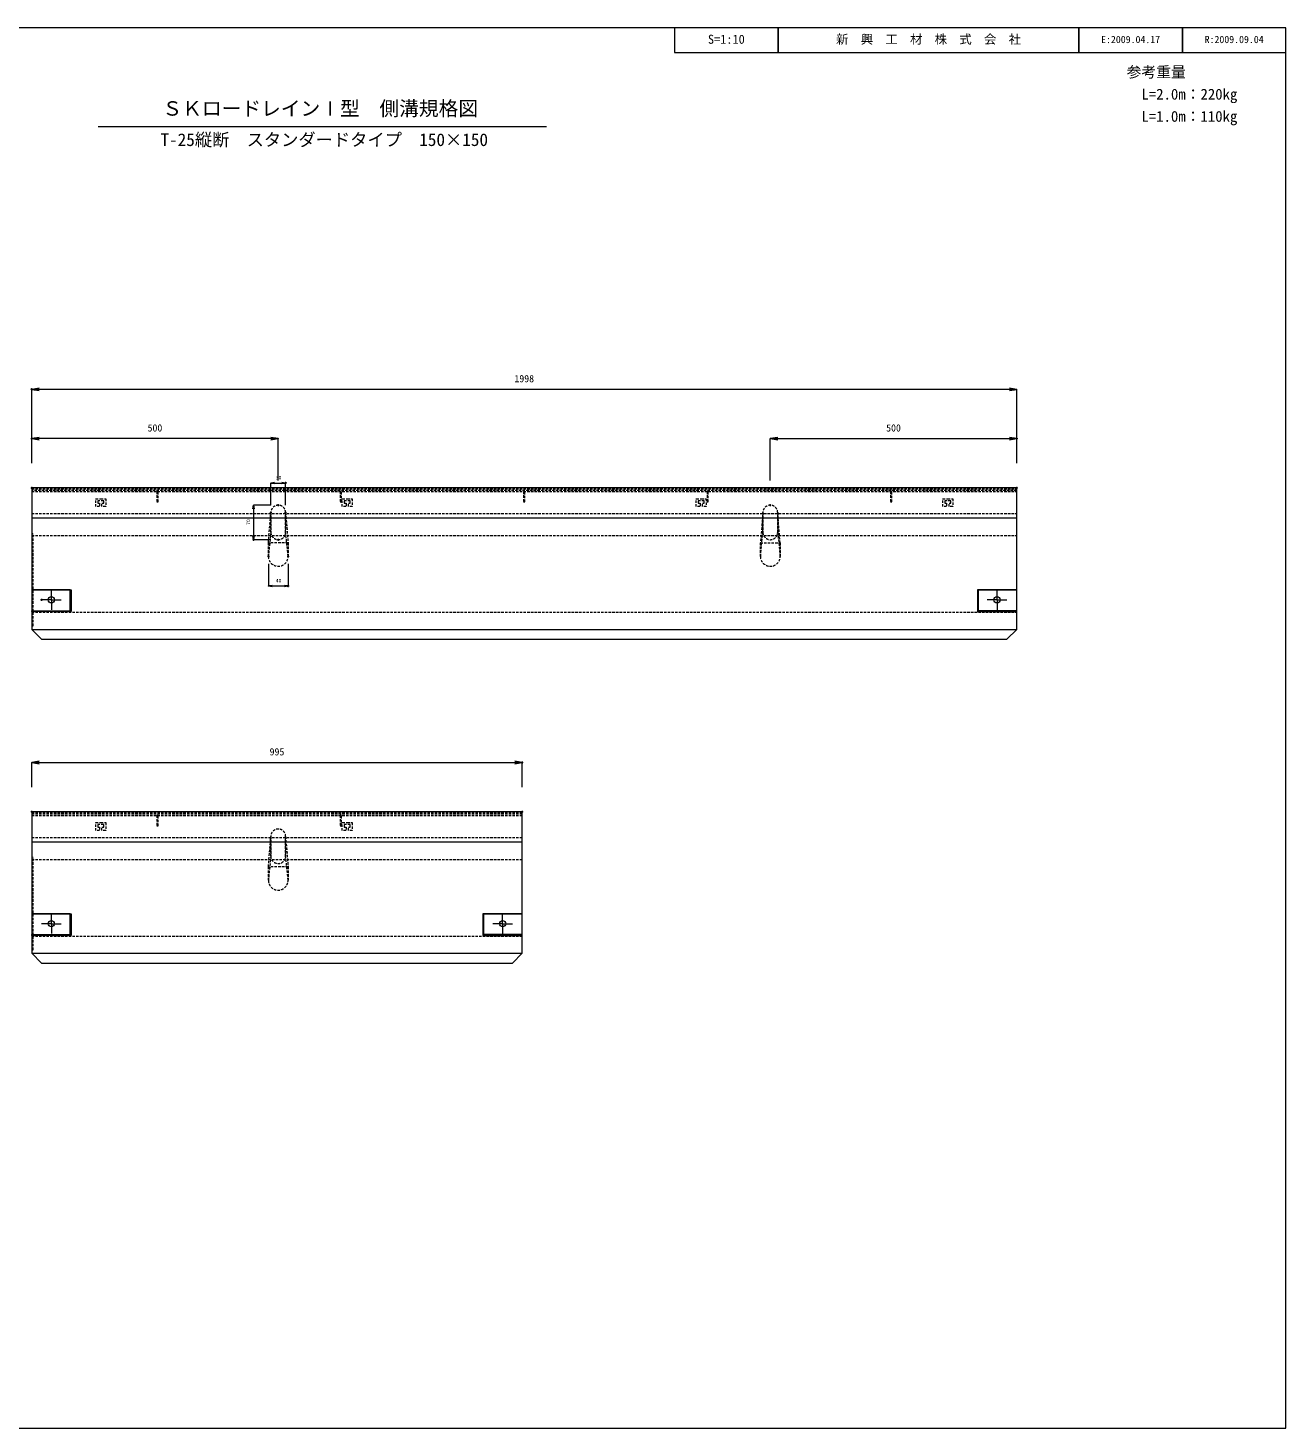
# Model space of a CAD drawing. Units: millimetres, scale not verified. Extents: x -1945 to 1945, y -1420 to 1420.
# Drawn here: x -607 to 1945, y -1420 to 1420 of the extents above; entities that cross this region are included whole.
import ezdxf
from ezdxf.enums import TextEntityAlignment as Align

# ---------------------------------------------------------------- set-up
doc = ezdxf.new("R2010")
doc.units = ezdxf.units.MM
doc.header["$LTSCALE"] = 10
doc.header["$PDMODE"] = 32
doc.header["$PDSIZE"] = 2
doc.linetypes.add('USER1', pattern=[0.75, 0.5, -0.25])
doc.layers.add('0-0_0', color=7, linetype='Continuous')
doc.layers.add('0-3_DEFPOINTS', color=7, linetype='Continuous')
for name, color, linetype, lineweight in [('0-1_TITLE', 7, 'Continuous', 18), ('0-2_SUNPO_S10', 3, 'Continuous', 18), ('0-4_KIJUN', 7, 'Continuous', 18), ('0-7_WWAY', 7, 'USER1', 18), ('0-8_WWAY_SUNPO_S10', 3, 'Continuous', 18), ('0-9_WWAY_SUNPO_S5', 3, 'Continuous', 18)]:
    doc.layers.add(name, color=color, linetype=linetype, lineweight=lineweight)
doc.styles.add('ＭＳ ゴシック', font='')
doc.styles.get('ＭＳ ゴシック').set_extended_font_data('MS Gothic')

# ---------------------------------------------------------------- blocks, each defined once
blk = doc.blocks.new('_OPEN')
at = {"layer": '0-0_0'}
blk.add_line((0, 0), (-1, 0), dxfattribs=at)
blk.add_lwpolyline([(-1, 0.1667), (0, 0), (-1, -0.1667)], dxfattribs=at)
blk = doc.blocks.new('D28')
at = {"layer": '0-2_SUNPO_S10'}
for p, q in [((1346, 1957), (1346, 2107)), ((3329, 2107), (1361, 2107)), ((3344, 1957), (3344, 2107))]:
    blk.add_line(p, q, dxfattribs=at)
at = {"layer": '0-3_DEFPOINTS'}
for p in [(1346, 2107), (1346, 1907), (3344, 1907)]:
    blk.add_point(p, dxfattribs=at)
at = {"layer": '0-2_SUNPO_S10', "xscale": 15, "yscale": 15, "rotation": 180}
blk.add_blockref('_OPEN', (1346, 2107), dxfattribs=at)
at = {"layer": '0-2_SUNPO_S10', "xscale": 15, "yscale": 15}
blk.add_blockref('_OPEN', (3344, 2107), dxfattribs=at)
at = {"layer": '0-2_SUNPO_S10', "color": 7, "style": 'ＭＳ ゴシック'}
blk.add_text('1998', height=14.66, dxfattribs=at).set_placement((2325, 2117), align=Align.BOTTOM_LEFT)
blk = doc.blocks.new('D29')
at = {"layer": '0-2_SUNPO_S10'}
for p, q in [((1296, 1907), (1246, 1907)), ((1246, 1695), (1246, 1892)), ((1316, 1680), (1246, 1680))]:
    blk.add_line(p, q, dxfattribs=at)
at = {"layer": '0-3_DEFPOINTS'}
for p in [(1246, 1907), (1346, 1907), (1366, 1680)]:
    blk.add_point(p, dxfattribs=at)
at = {"layer": '0-2_SUNPO_S10', "xscale": 15, "yscale": 15}
for p, rotation in [((1246, 1907), 90), ((1246, 1680), 270)]:
    blk.add_blockref('_OPEN', p, dxfattribs=dict(at, rotation=rotation))
at = {"layer": '0-2_SUNPO_S10', "color": 7, "style": 'ＭＳ ゴシック'}
blk.add_text('227', height=14.66, rotation=90, dxfattribs=at).set_placement((1236, 1778.5), align=Align.BOTTOM_LEFT)
blk = doc.blocks.new('D30')
at = {"layer": '0-2_SUNPO_S10'}
for p, q in [((1346, 1300), (1346, 1350)), ((1361, 1350), (2326, 1350)), ((2341, 1300), (2341, 1350))]:
    blk.add_line(p, q, dxfattribs=at)
at = {"layer": '0-3_DEFPOINTS'}
for p in [(2341, 1350), (1346, 1250), (2341, 1250)]:
    blk.add_point(p, dxfattribs=at)
at = {"layer": '0-2_SUNPO_S10', "xscale": 15, "yscale": 15, "rotation": 180}
blk.add_blockref('_OPEN', (1346, 1350), dxfattribs=at)
at = {"layer": '0-2_SUNPO_S10', "xscale": 15, "yscale": 15}
blk.add_blockref('_OPEN', (2341, 1350), dxfattribs=at)
at = {"layer": '0-2_SUNPO_S10', "color": 7, "style": 'ＭＳ ゴシック'}
blk.add_text('995', height=14.66, dxfattribs=at).set_placement((1828.5, 1360), align=Align.BOTTOM_LEFT)
blk = doc.blocks.new('D31')
at = {"layer": '0-3_DEFPOINTS'}
for p in [(1346, 2007), (1346, 1907), (1846, 1872)]:
    blk.add_point(p, dxfattribs=at)
at = {"layer": '0-8_WWAY_SUNPO_S10'}
for p, q in [((1346, 1957), (1346, 2007)), ((1831, 2007), (1361, 2007)), ((1846, 1922), (1846, 2007))]:
    blk.add_line(p, q, dxfattribs=at)
at = {"layer": '0-8_WWAY_SUNPO_S10', "xscale": 15, "yscale": 15, "rotation": 180}
blk.add_blockref('_OPEN', (1346, 2007), dxfattribs=at)
at = {"layer": '0-8_WWAY_SUNPO_S10', "xscale": 15, "yscale": 15}
blk.add_blockref('_OPEN', (1846, 2007), dxfattribs=at)
at = {"layer": '0-8_WWAY_SUNPO_S10', "color": 7, "style": 'ＭＳ ゴシック'}
blk.add_text('500', height=14.66, dxfattribs=at).set_placement((1581, 2017), align=Align.BOTTOM_LEFT)
blk = doc.blocks.new('D32')
at = {"layer": '0-3_DEFPOINTS'}
for p in [(3344, 2007), (3344, 1907), (2844, 1872)]:
    blk.add_point(p, dxfattribs=at)
at = {"layer": '0-8_WWAY_SUNPO_S10'}
for p, q in [((2844, 1922), (2844, 2007)), ((2859, 2007), (3329, 2007)), ((3344, 1957), (3344, 2007))]:
    blk.add_line(p, q, dxfattribs=at)
at = {"layer": '0-8_WWAY_SUNPO_S10', "xscale": 15, "yscale": 15, "rotation": 180}
blk.add_blockref('_OPEN', (2844, 2007), dxfattribs=at)
at = {"layer": '0-8_WWAY_SUNPO_S10', "xscale": 15, "yscale": 15}
blk.add_blockref('_OPEN', (3344, 2007), dxfattribs=at)
at = {"layer": '0-8_WWAY_SUNPO_S10', "color": 7, "style": 'ＭＳ ゴシック'}
blk.add_text('500', height=14.66, dxfattribs=at).set_placement((3079, 2017), align=Align.BOTTOM_LEFT)
blk = doc.blocks.new('D36')
at = {"layer": '0-3_DEFPOINTS'}
for p in [(1861, 1917), (1831, 1857), (1861, 1857)]:
    blk.add_point(p, dxfattribs=at)
at = {"layer": '0-9_WWAY_SUNPO_S5'}
for p, q in [((1831, 1872), (1831, 1917)), ((1838.5, 1917), (1853.5, 1917)), ((1861, 1872), (1861, 1917))]:
    blk.add_line(p, q, dxfattribs=at)
at = {"layer": '0-9_WWAY_SUNPO_S5', "xscale": 7.5, "yscale": 7.5, "rotation": 180}
blk.add_blockref('_OPEN', (1831, 1917), dxfattribs=at)
at = {"layer": '0-9_WWAY_SUNPO_S5', "xscale": 7.5, "yscale": 7.5}
blk.add_blockref('_OPEN', (1861, 1917), dxfattribs=at)
at = {"layer": '0-9_WWAY_SUNPO_S5', "color": 7, "style": 'ＭＳ ゴシック'}
blk.add_text('30', height=7.33, dxfattribs=at).set_placement((1841, 1922), align=Align.BOTTOM_LEFT)
blk = doc.blocks.new('D37')
at = {"layer": '0-3_DEFPOINTS'}
for p in [(1826, 1768.07), (1866, 1768.07), (1866, 1708.07)]:
    blk.add_point(p, dxfattribs=at)
at = {"layer": '0-9_WWAY_SUNPO_S5'}
for p, q in [((1826, 1753.07), (1826, 1708.07)), ((1866, 1753.07), (1866, 1708.07)), ((1833.5, 1708.07), (1858.5, 1708.07))]:
    blk.add_line(p, q, dxfattribs=at)
at = {"layer": '0-9_WWAY_SUNPO_S5', "xscale": 7.5, "yscale": 7.5, "rotation": 180}
blk.add_blockref('_OPEN', (1826, 1708.07), dxfattribs=at)
at = {"layer": '0-9_WWAY_SUNPO_S5', "xscale": 7.5, "yscale": 7.5}
blk.add_blockref('_OPEN', (1866, 1708.07), dxfattribs=at)
at = {"layer": '0-9_WWAY_SUNPO_S5', "color": 7, "style": 'ＭＳ ゴシック'}
blk.add_text('40', height=7.331, dxfattribs=at).set_placement((1841, 1713.07), align=Align.BOTTOM_LEFT)
blk = doc.blocks.new('D38')
at = {"layer": '0-3_DEFPOINTS'}
for p in [(1846, 1872), (1796, 1802), (1846, 1802)]:
    blk.add_point(p, dxfattribs=at)
at = {"layer": '0-9_WWAY_SUNPO_S5'}
for p, q in [((1831, 1872), (1796, 1872)), ((1796, 1864.5), (1796, 1809.5)), ((1831, 1802), (1796, 1802))]:
    blk.add_line(p, q, dxfattribs=at)
at = {"layer": '0-9_WWAY_SUNPO_S5', "xscale": 7.5, "yscale": 7.5}
for p, rotation in [((1796, 1872), 90), ((1796, 1802), 270)]:
    blk.add_blockref('_OPEN', p, dxfattribs=dict(at, rotation=rotation))
at = {"layer": '0-9_WWAY_SUNPO_S5', "color": 7, "style": 'ＭＳ ゴシック'}
blk.add_text('70', height=7.33, rotation=90, dxfattribs=at).set_placement((1791, 1832), align=Align.BOTTOM_LEFT)

msp = doc.modelspace()

# ---------------------------------------------------------------- linework, layer by layer
at = {"layer": '0-1_TITLE', "color": 1}
msp.add_line((-464.23, 1220), (445.32, 1220), dxfattribs=at)
at = {"layer": '0-1_TITLE', "color": 2}
msp.add_lwpolyline([(-1945, -1420), (1945, -1420), (1945, 1420), (-1945, 1420)], close=True, dxfattribs=at)
msp.add_lwpolyline([(-1945, -1420), (1945, -1420), (1945, 1420), (-1945, 1420)], close=True, dxfattribs=at)
at = {"layer": '0-1_TITLE', "color": 1}
for points in [[(705, 1420), (705, 1370), (915, 1370), (915, 1420)], [(915, 1420), (915, 1370), (1525, 1370), (1525, 1420)], [(1525, 1420), (1525, 1370), (1735, 1370), (1735, 1420)], [(1735, 1420), (1735, 1370), (1945, 1370), (1945, 1420)]]:
    msp.add_lwpolyline(points, close=True, dxfattribs=at)
at = {"layer": '0-4_KIJUN', "linetype": 'USER1'}
for p, q in [((-599, 485), (1399, 485)), ((-599, 435), (1399, 435)), ((-599, 390.52), (1399, 390.52)), ((-599, 235), (1399, 235)), ((-599, -172), (396, -172)), ((-599, -222), (396, -222)), ((-599, -266.48), (396, -266.48)), ((-599, -422), (396, -422))]:
    msp.add_line(p, q, dxfattribs=at)
at = {"layer": '0-4_KIJUN', "color": 5, "linetype": 'USER1'}
for p, q in [((-599, 479.5), (1399, 479.5)), ((-599, -177.5), (396, -177.5))]:
    msp.add_line(p, q, dxfattribs=at)
at = {"layer": '0-4_KIJUN'}
for p, q in [((-599, 426.02), (1399, 426.02)), ((-559, 260), (-579, 260)), ((-559, 260), (-559, 280)), ((-559, 260), (-559, 240)), ((-559, 260), (-539, 260)), ((1359, 260), (1339, 260)), ((1359, 260), (1359, 280)), ((1359, 260), (1379, 260)), ((1359, 260), (1359, 240)), ((-599, 200), (1399, 200)), ((-599, -230.98), (396, -230.98)), ((-559, -397), (-579, -397)), ((-559, -397), (-559, -377)), ((-559, -397), (-559, -417)), ((-559, -397), (-539, -397)), ((356, -397), (336, -397)), ((356, -397), (356, -377)), ((356, -397), (376, -397)), ((356, -397), (356, -417)), ((-599, -457), (396, -457))]:
    msp.add_line(p, q, dxfattribs=at)
for points in [[(-579, 180), (1379, 180), (1399, 200), (1399, 487), (-599, 487), (-599, 200)], [(-599, 280), (-519, 280), (-519, 236), (-599, 236), (-599, 238), (-521, 238), (-521, 280)], [(1399, 280), (1319, 280), (1319, 236), (1399, 236), (1399, 238), (1321, 238), (1321, 280)], [(-579, -477), (376, -477), (396, -457), (396, -170), (-599, -170), (-599, -457)], [(-599, -377), (-519, -377), (-519, -421), (-599, -421), (-599, -419), (-521, -419), (-521, -377)], [(396, -377), (316, -377), (316, -421), (396, -421), (396, -419), (318, -419), (318, -377)]]:
    msp.add_lwpolyline(points, close=True, dxfattribs=at)
at = {"layer": '0-4_KIJUN', "color": 5, "linetype": 'USER1'}
for points in [[(-599, 482), (-599, 435), (1399, 435), (1399, 482)], [(-465, 461), (-465, 456), (-461.5, 456), (-461.5, 449), (-469, 449), (-469, 465), (-459, 465), (-449, 465), (-449, 449), (-456.5, 449), (-456.5, 456), (-453, 456), (-453, 461)], [(-345.25, 479.5), (-345.25, 458.5), (-342.75, 458.5), (-342.75, 479.5)], [(26.75, 479.5), (26.75, 458.5), (29.25, 458.5), (29.25, 479.5)], [(35, 461), (35, 456), (38.5, 456), (38.5, 449), (31, 449), (31, 465), (41, 465), (51, 465), (51, 449), (43.5, 449), (43.5, 456), (47, 456), (47, 461)], [(398.75, 479.5), (398.75, 458.5), (401.25, 458.5), (401.25, 479.5)], [(753, 461), (753, 456), (756.5, 456), (756.5, 449), (749, 449), (749, 465), (759, 465), (769, 465), (769, 449), (761.5, 449), (761.5, 456), (765, 456), (765, 461)], [(770.75, 479.5), (770.75, 458.5), (773.25, 458.5), (773.25, 479.5)], [(1142.75, 479.5), (1142.75, 458.5), (1145.25, 458.5), (1145.25, 479.5)], [(1253, 461), (1253, 456), (1256.5, 456), (1256.5, 449), (1249, 449), (1249, 465), (1259, 465), (1269, 465), (1269, 449), (1261.5, 449), (1261.5, 456), (1265, 456), (1265, 461)], [(-599, -175), (-599, -222), (396, -222), (396, -175)], [(-465, -196), (-465, -201), (-461.5, -201), (-461.5, -208), (-469, -208), (-469, -192), (-459, -192), (-449, -192), (-449, -208), (-456.5, -208), (-456.5, -201), (-453, -201), (-453, -196)], [(-345.25, -177.5), (-345.25, -198.5), (-342.75, -198.5), (-342.75, -177.5)], [(26.75, -177.5), (26.75, -198.5), (29.25, -198.5), (29.25, -177.5)], [(35, -196), (35, -201), (38.5, -201), (38.5, -208), (31, -208), (31, -192), (41, -192), (51, -192), (51, -208), (43.5, -208), (43.5, -201), (47, -201), (47, -196)]]:
    msp.add_lwpolyline(points, close=True, dxfattribs=at)
at = {"layer": '0-4_KIJUN', "color": 3, "linetype": 'USER1'}
for points in [[(-599, 206), (-595.8, 207), (-595.8, 394), (-599, 395)], [(-599, -451), (-595.8, -450), (-595.8, -263), (-599, -262)]]:
    msp.add_lwpolyline(points, close=True, dxfattribs=at)
at = {"layer": '0-4_KIJUN'}
for centre in [(-559, 260), (1359, 260), (-559, -397), (356, -397)]:
    msp.add_circle(centre, 6.35, dxfattribs=at)
at = {"layer": '0-7_WWAY'}
for p, q in [((-114, 397), (-114, 437)), ((-84, 437), (-84, 397)), ((884, 437), (884, 397)), ((914, 397), (914, 437)), ((-119, 375.35), (-119, 348.07)), ((919, 375.35), (919, 348.07)), ((-114, -260), (-114, -220)), ((-84, -220), (-84, -260)), ((-119, -281.65), (-119, -308.93))]:
    msp.add_line(p, q, dxfattribs=at)
for points in [[(-114, 397), (-119, 348.07), (-119, 375.35), (-114, 437)], [(-84, 437), (-79, 375.35), (-79, 348.07), (-84, 397)], [(884, 437), (879, 375.35), (879, 348.07), (884, 397)], [(914, 397), (919, 348.07), (919, 375.35), (914, 437)], [(-114, -260), (-119, -308.93), (-119, -281.65), (-114, -220)], [(-84, -220), (-79, -281.65), (-79, -308.93), (-84, -260)]]:
    msp.add_lwpolyline(points, close=True, dxfattribs=at)
for points in [[(-79, 348.07), (-79, 375.35), (-119, 375.35)], [(879, 348.07), (879, 375.35), (919, 375.35)], [(-79, -308.93), (-79, -281.65), (-119, -281.65)]]:
    msp.add_lwpolyline(points, dxfattribs=at)
for centre, radius, start, end in [((-99, 437), 15, 0, 180), ((899, 437), 15, 360, 180), ((-99, 397), 15, 180, 0), ((899, 397), 15, 180, 0), ((-99, 348.07), 20, 180, 0), ((899, 348.07), 20, 180, 0), ((-99, -220), 15, 360, 180), ((-99, -260), 15, 180, 0), ((-99, -308.93), 20, 180, 0)]:
    msp.add_arc(centre, radius, start, end, dxfattribs=at)

# ---------------------------------------------------------------- block references
at = {"layer": '0-2_SUNPO_S10'}
for name in ['D28', 'D29', 'D30']:
    msp.add_blockref(name, (-1945, -1420), dxfattribs=at)
at = {"layer": '0-8_WWAY_SUNPO_S10'}
for name in ['D31', 'D32']:
    msp.add_blockref(name, (-1945, -1420), dxfattribs=at)
at = {"layer": '0-9_WWAY_SUNPO_S5'}
for name in ['D36', 'D38', 'D37']:
    msp.add_blockref(name, (-1945, -1420), dxfattribs=at)

# ---------------------------------------------------------------- texts
at = {"layer": '0-1_TITLE', "style": 'ＭＳ ゴシック'}
for s, height, p in [('S=1:10', 18.33, (772.5, 1382.5)), ('新\u3000興\u3000工\u3000材\u3000株\u3000式\u3000会\u3000社', 18.33, (1032.5, 1382.5)), ('E:2009.04.17', 14.66, (1570, 1385)), ('R:2009.09.04', 14.66, (1780, 1385)), ('参考重量', 21.99, (1621.81, 1313.16)), ('\u3000L=2.0m：220kg', 21.99, (1621.81, 1268.16)), ('ＳＫロードレインⅠ型\u3000側溝規格図', 29.33, (-333.8, 1233.38)), ('\u3000L=1.0m：110kg', 21.99, (1621.81, 1223.16)), ('T-25縦断\u3000スタンダードタイプ\u3000150×150', 25.66, (-337.93, 1172.87))]:
    msp.add_text(s, height=height, dxfattribs=at).set_placement(p, align=Align.BOTTOM_LEFT)

doc.saveas('drawing.dxf')
